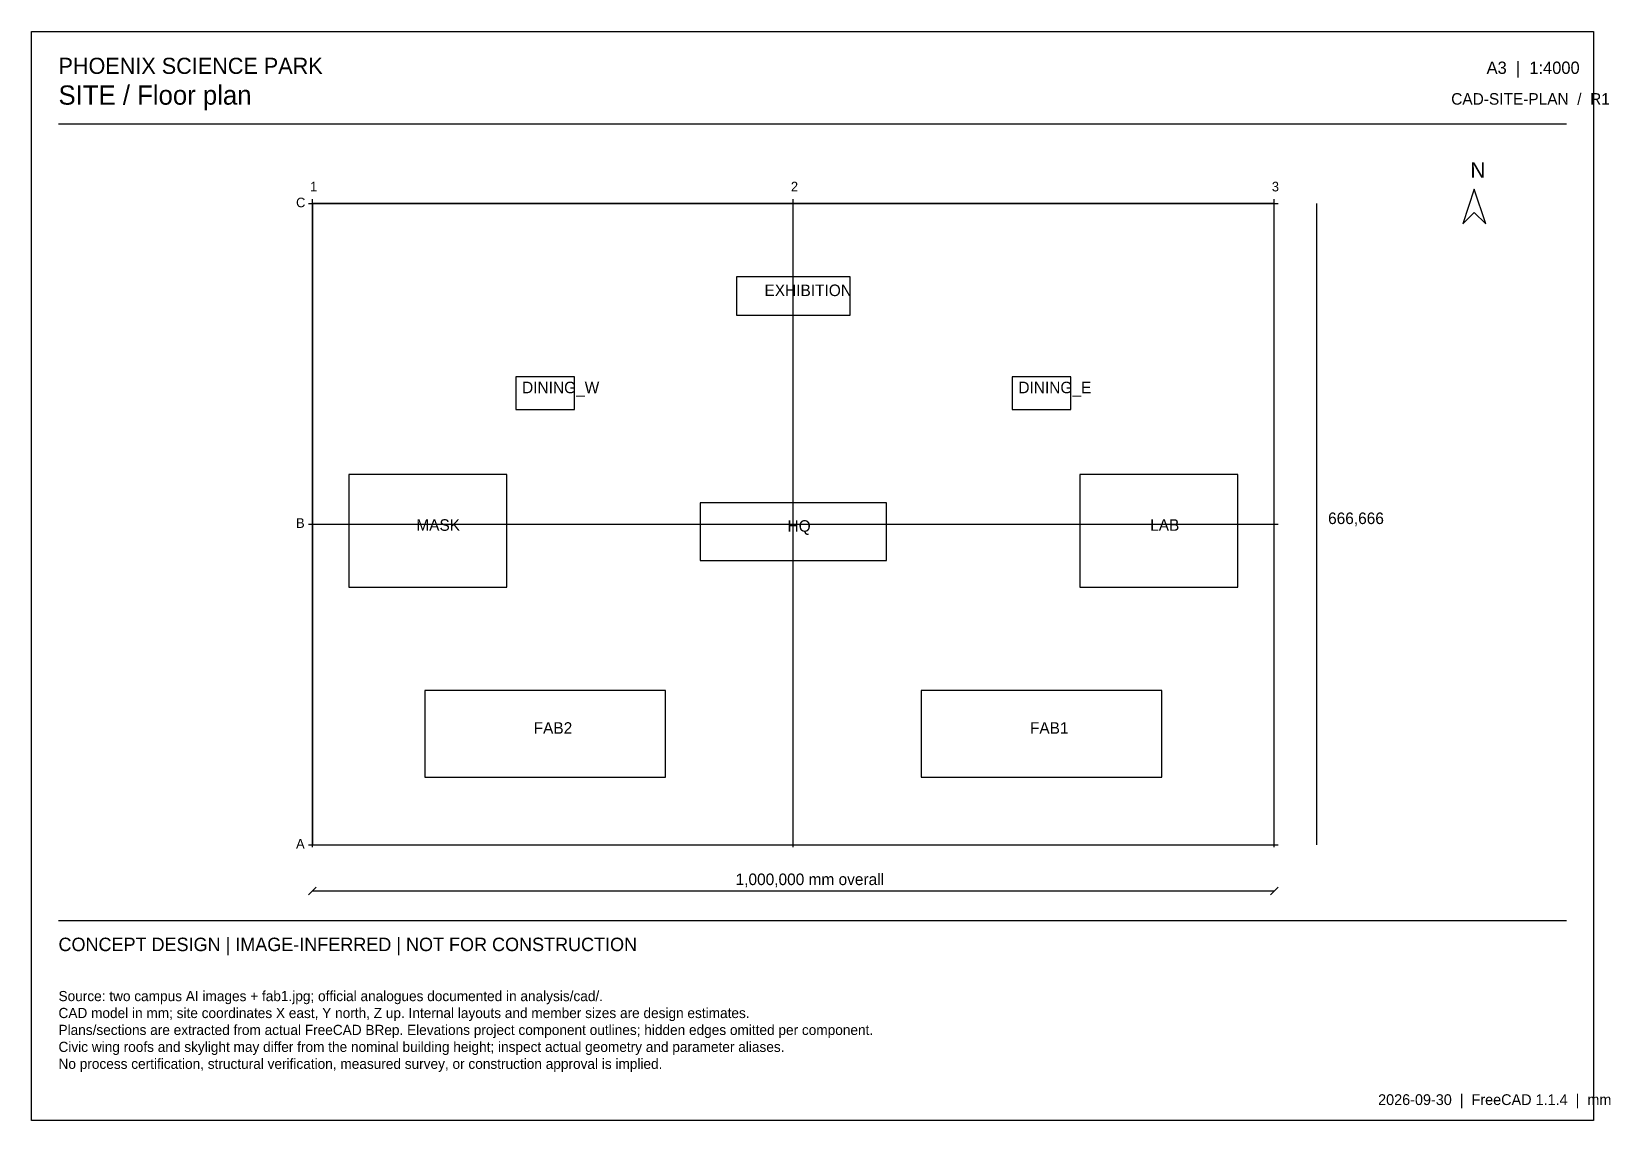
# Model space of a CAD drawing. Header units: millimetres. Extents: x 28000 to 1669533, y 28000 to 1160000.
import ezdxf

# ---------------------------------------------------------------- set-up
doc = ezdxf.new("R2010")
doc.units = ezdxf.units.MM

msp = doc.modelspace()

# ---------------------------------------------------------------- linework, layer by layer
at = {"layer": 'annotation'}
for p, q in [((1528000, 996000), (1516000, 960000)), ((1540000, 960000), (1528000, 996000)), ((1516000, 960000), (1528000, 972000)), ((1528000, 972000), (1540000, 960000))]:
    msp.add_line(p, q, dxfattribs=at)
at = {"layer": 'datum'}
for p, q in [((1320000, 981333), (320000, 981333)), ((320000, 981333), (320000, 314667)), ((1320000, 314667), (1320000, 981333)), ((320000, 314667), (1320000, 314667))]:
    msp.add_line(p, q, dxfattribs=at)
at = {"layer": 'dimension'}
for p, q in [((1364000, 981333), (1364000, 314667)), ((316000, 262667), (324000, 270667)), ((320000, 266667), (1320000, 266667)), ((1316000, 262667), (1324000, 270667))]:
    msp.add_line(p, q, dxfattribs=at)
at = {"layer": 'frame'}
for p, q in [((28000, 1160000), (1652000, 1160000)), ((28000, 28000), (28000, 1160000)), ((1652000, 1160000), (1652000, 28000)), ((56000, 1064000), (1624000, 1064000)), ((56000, 236000), (1624000, 236000)), ((1652000, 28000), (28000, 28000))]:
    msp.add_line(p, q, dxfattribs=at)
at = {"layer": 'geometry'}
for p, q in [((879000, 905000), (761000, 905000)), ((761000, 905000), (761000, 865000)), ((879000, 865000), (879000, 905000)), ((761000, 865000), (879000, 865000)), ((592500, 801000), (531500, 801000)), ((531500, 801000), (531500, 767000)), ((592500, 767000), (592500, 801000)), ((1108500, 801000), (1047500, 801000)), ((1047500, 801000), (1047500, 767000)), ((1108500, 767000), (1108500, 801000)), ((531500, 767000), (592500, 767000)), ((1047500, 767000), (1108500, 767000)), ((522000, 699500), (358000, 699500)), ((358000, 699500), (358000, 582500)), ((522000, 582500), (522000, 699500)), ((1282000, 699500), (1118000, 699500)), ((1118000, 699500), (1118000, 582500)), ((1282000, 582500), (1282000, 699500)), ((917000, 670000), (723000, 670000)), ((723000, 670000), (723000, 610000)), ((917000, 610000), (917000, 670000)), ((723000, 610000), (917000, 610000)), ((358000, 582500), (522000, 582500)), ((1118000, 582500), (1282000, 582500)), ((687000, 475000), (437000, 475000)), ((437000, 475000), (437000, 385000)), ((687000, 385000), (687000, 475000)), ((1203000, 475000), (953000, 475000)), ((953000, 475000), (953000, 385000)), ((1203000, 385000), (1203000, 475000)), ((437000, 385000), (687000, 385000)), ((953000, 385000), (1203000, 385000))]:
    msp.add_line(p, q, dxfattribs=at)
at = {"layer": 'grid'}
for p, q in [((320000, 312167), (320000, 985833)), ((820000, 312167), (820000, 985833)), ((1320000, 312167), (1320000, 985833)), ((316000, 981333), (1324000, 981333)), ((316000, 648000), (1324000, 648000)), ((316000, 314667), (1324000, 314667))]:
    msp.add_line(p, q, dxfattribs=at)

# ---------------------------------------------------------------- texts
at = {"layer": 'annotation'}
for s, height, p in [('PHOENIX SCIENCE PARK', 16800, (56000, 1116000)), ('A3  |  1:4000', 12800, (1540800, 1116000)), ('SITE / Floor plan', 20000, (56000, 1084000)), ('CAD-SITE-PLAN  /  R1', 12000, (1504000, 1084000)), ('N', 16000, (1524000, 1008000)), ('1', 10000, (317500, 993833)), ('2', 10000, (817500, 993833)), ('3', 10000, (1317500, 993833)), ('C', 10000, (303000, 977333)), ('EXHIBITION', 12000, (790000, 885000)), ('DINING_W', 12000, (538000, 784000)), ('DINING_E', 12000, (1054000, 784000)), ('666,666', 12000, (1376000, 648000)), ('B', 10000, (303000, 644000)), ('MASK', 12000, (428000, 641000)), ('HQ', 12000, (814000, 640000)), ('LAB', 12000, (1191000, 641000)), ('FAB2', 12000, (550000, 430000)), ('FAB1', 12000, (1066000, 430000)), ('A', 10000, (303000, 310667)), ('1,000,000 mm overall', 12000, (760000, 272667)), ('CONCEPT DESIGN | IMAGE-INFERRED | NOT FOR CONSTRUCTION', 14000, (56000, 204000)), ('Source: two campus AI images + fab1.jpg; official analogues documented in analysis/cad/.', 10600, (56000, 152000)), ('CAD model in mm; site coordinates X east, Y north, Z up. Internal layouts and member sizes are design estimates.', 10600, (56000, 134400)), ('Plans/sections are extracted from actual FreeCAD BRep. Elevations project component outlines; hidden edges omitted per component.', 10600, (56000, 116800)), ('Civic wing roofs and skylight may differ from the nominal building height; inspect actual geometry and parameter aliases.', 10600, (56000, 99200)), ('No process certification, structural verification, measured survey, or construction approval is implied.', 10600, (56000, 81600)), ('2026-09-30  |  FreeCAD 1.1.4  |  mm', 11200, (1428000, 44000))]:
    msp.add_text(s, height=height, dxfattribs=at).set_placement(p)

doc.saveas('drawing.dxf')
